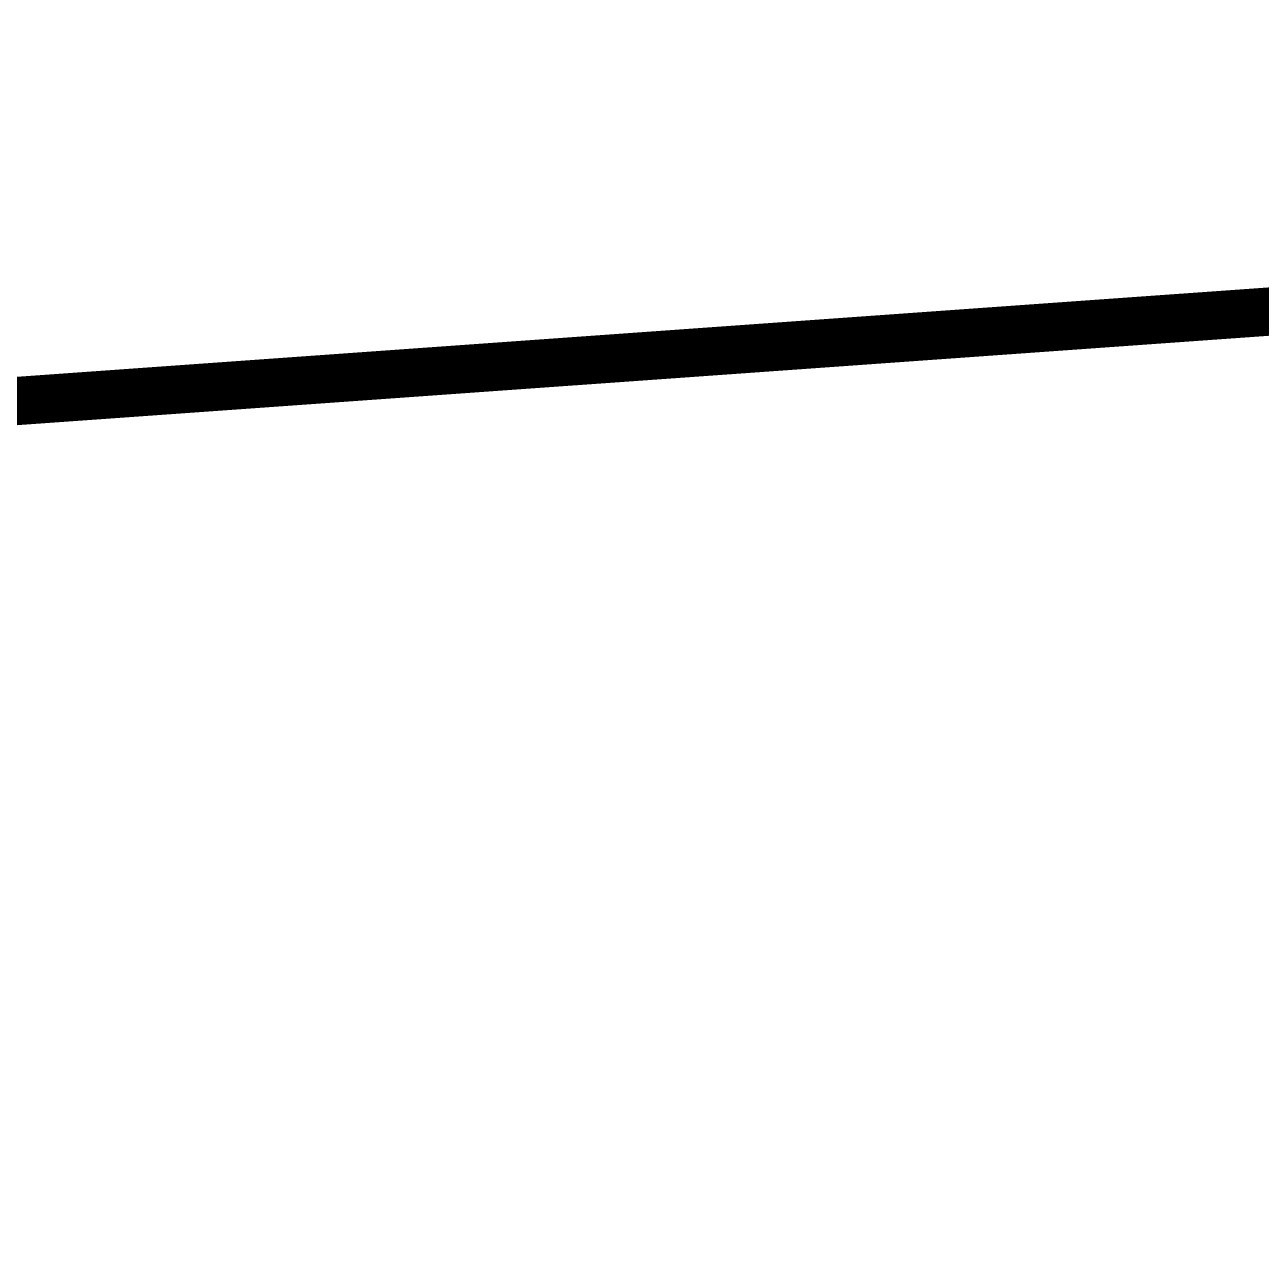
# Model space of a CAD drawing. Header units: metres. Extents: x 1851758 to 1852050, y 5187822 to 5188223.
# Drawn here: x 1851868.783 to 1851871.345, y 5187882.255 to 5187884.815 of the extents above; entities that cross this region are included whole.
import ezdxf

# ---------------------------------------------------------------- set-up
doc = ezdxf.new("R2010")
doc.units = ezdxf.units.M
doc.header["$LTSCALE"] = 2.5
for name, color, linetype, lineweight in [('PRO_PAR', 1, 'CONTINUOUS', 35), ('PRO_PAR_DA', 1, 'CONTINUOUS', 35), ('PRO_PAR_SURF', 157, 'CONTINUOUS', 20)]:
    doc.layers.add(name, color=color, linetype=linetype, lineweight=lineweight)
doc.layers.add('PRO_PAR_CONT_DA', color=40, linetype='CONTINUOUS', plot=False)
doc.layers.add('PRO_VOI', color=7, linetype='CONTINUOUS')
doc.layers.add('PRO_VOI_PLANCHETTES', color=232, linetype='CONTINUOUS')

msp = doc.modelspace()

# ---------------------------------------------------------------- hatches: boundary and pattern name
at = {"layer": 'PRO_VOI_PLANCHETTES'}
h = msp.add_hatch(color=256, dxfattribs=at)
h.dxf.hatch_style = 1
edge = h.paths.add_edge_path()
edge.add_arc((1851926.4252, 5187498.2076), 386.6253, 94.068008, 99.380647, ccw=False)
edge.add_line((1851898.9978, 5187883.8588), (1851897.6403, 5187902.7554))
edge.add_line((1851897.6403, 5187902.7554), (1851897.6702, 5187902.7575))
edge.add_line((1851897.6702, 5187902.7575), (1851899.0298, 5187883.831))
edge.add_line((1851899.0298, 5187883.831), (1851899.001, 5187883.8289))
edge.add_arc((1851926.4252, 5187498.2076), 386.5953, 94.067849, 99.380857)
edge.add_line((1851863.4115, 5187879.6328), (1851863.408, 5187879.6626))
h = msp.add_hatch(color=256, dxfattribs=at)
h.dxf.hatch_style = 1
edge = h.paths.add_edge_path()
edge.add_arc((1851926.4252, 5187498.2076), 385.1553, 94.067373, 99.391014, ccw=False)
edge.add_line((1851899.1063, 5187882.3928), (1851938.5438, 5187885.1975))
edge.add_line((1851938.5438, 5187885.1975), (1851938.7524, 5187882.2942))
edge.add_line((1851938.7524, 5187882.2942), (1851938.7225, 5187882.2918))
edge.add_line((1851938.7225, 5187882.2918), (1851938.5161, 5187885.1654))
edge.add_line((1851938.5161, 5187885.1654), (1851899.1052, 5187882.3626))
edge.add_arc((1851926.4252, 5187498.2076), 385.1253, 94.067849, 99.391226)
edge.add_line((1851863.5824, 5187878.1711), (1851863.5789, 5187878.2009))

# ---------------------------------------------------------------- linework, layer by layer
at = {"layer": 'PRO_PAR', "const_width": 0.1, "flags": 128}
msp.add_lwpolyline([(1851862.9456, 5187883.6194), (1851898.8308, 5187886.1831)], dxfattribs=at)
at = {"layer": 'PRO_PAR_CONT_DA', "flags": 128}
msp.add_lwpolyline([(1851940.223, 5187919.3492), (1851911.8795, 5187917.3131), (1851912.1661, 5187913.3233), (1851908.6751, 5187913.0726), (1851908.3885, 5187917.0623), (1851884.7038, 5187915.3608), (1851885.4031, 5187905.6262), (1851885.6711, 5187901.8955), (1851897.6403, 5187902.7554), (1851898.8308, 5187886.1831), (1851862.9456, 5187883.6194), (1851863.4796, 5187879.0507), (1851981.3715, 5187888.4018)], dxfattribs=at)
msp.add_lwpolyline([(1851862.9456, 5187883.6194), (1851898.8308, 5187886.1831), (1851897.6403, 5187902.7554), (1851885.6711, 5187901.8955), (1851885.4031, 5187905.6262), (1851860.7154, 5187902.7011)], close=True, dxfattribs=at)
at = {"layer": 'PRO_PAR_DA', "flags": 128}
msp.add_lwpolyline([(1851862.9456, 5187883.6194), (1851898.8308, 5187886.1831)], dxfattribs=at)
at = {"layer": 'PRO_PAR_SURF', "flags": 128}
msp.add_lwpolyline([(1851897.6403, 5187902.7554), (1851885.6711, 5187901.8955), (1851885.4031, 5187905.6262), (1851860.7154, 5187902.7011), (1851862.9456, 5187883.6194), (1851898.8308, 5187886.1831)], close=True, dxfattribs=at)
at = {"layer": 'PRO_VOI', "color": 34, "flags": 128}
msp.add_lwpolyline([(1851898.1914, 5187884.6027, 0.030026), (1851863.484, 5187879.6752)], format="xyb", dxfattribs=at)
at = {"layer": 'PRO_VOI_PLANCHETTES', "flags": 128}
for points in [[(1851863.408, 5187879.6626, -0.023185), (1851898.9978, 5187883.8588), (1851897.6403, 5187902.7554), (1851897.6702, 5187902.7575), (1851899.0298, 5187883.831), (1851899.001, 5187883.8289, 0.023187), (1851863.4115, 5187879.6328)], [(1851863.5789, 5187878.2009, -0.023233), (1851899.1063, 5187882.3928), (1851938.5438, 5187885.1975), (1851938.7524, 5187882.2942), (1851938.7225, 5187882.2918), (1851938.5161, 5187885.1654), (1851899.1052, 5187882.3626, 0.023232), (1851863.5824, 5187878.1711)]]:
    msp.add_lwpolyline(points, format="xyb", close=True, dxfattribs=at)

doc.saveas('drawing.dxf')
